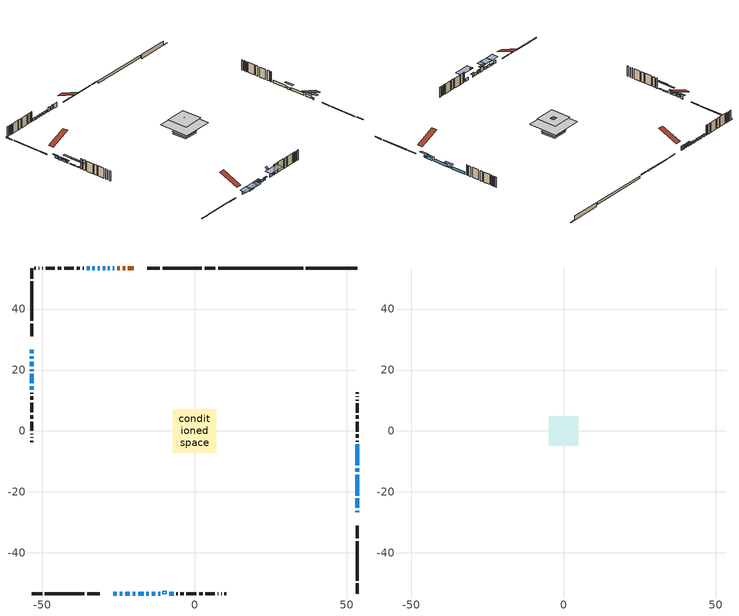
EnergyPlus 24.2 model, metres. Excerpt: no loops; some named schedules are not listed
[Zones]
conditioned space
 floor outside (Floor1 construction): -0.93,-0.93 -0.93,0.93 0.93,0.93 0.93,-0.93 z0.91
 floor adiabatic (Floor3 construction): -3.65,-3.65 -3.65,3.65 3.65,3.65 3.65,-3.65 z0.91
 floor adiabatic (AdiabaticFloorConstruction): -7.1,-7.1 -7.1,7.1 7.1,7.1 7.1,-7.1 z3.35
 floor foundation (Slab1 construction): -3.46,-3.46 -3.46,3.46 3.46,3.46 3.46,-3.46 z-1.22
 floor foundation (Slab2 construction): -3.65,-3.65 -3.65,3.65 3.65,3.65 3.65,-3.65 z-0.3
 wall outside (RimJoist1 construction): 6.82,53.48 3.35,53.48 / -53.48,-53.48 -50.01,-53.48 / -53.48,53.48 -53.48,50.01 / 53.48,-53.48 53.48,-50.01 z0.91:1.21
 wall outside (RimJoist2 construction): 2.42,53.48 -10.47,53.48 / -49.08,-53.48 -36.2,-53.48 / -53.48,49.08 -53.48,36.2 / 53.48,-49.08 53.48,-36.2 z0.91:1.21
 wall outside (RimJoist3 construction): -11.39,53.48 -15.54,53.48 / -35.27,-53.48 -31.12,-53.48 / -53.48,35.27 -53.48,31.12 / 53.48,-35.27 53.48,-31.12 z0.91:1.21
 wall outside (AdiabaticWallConstruction 1): -19.95,53.48 -21.86,53.48 / -22.79,53.48 -23.6,53.48 / -24.53,53.48 -25.34,53.48 z0.91:2.94
 wall outside (AdiabaticWallConstruction): 53.48,-26.71 53.48,-26.1 / -24.57,-53.48 -23.65,-53.48 / -53.48,24.57 -53.48,23.65 / -11.88,-53.48 -11.27,-53.48 / 53.48,-13.41 53.48,-12.19 / -53.48,22.72 -53.48,21.2 / -53.48,20.27 -53.48,19.66 z0.91:1.83; -26.27,53.48 -26.88,53.48 / -26.71,-53.48 -25.49,-53.48 / -22.72,-53.48 -21.2,-53.48 / -20.27,-53.48 -19.46,-53.48 / -53.48,26.71 -53.48,25.49 / 53.48,-25.17 53.48,-22.13 / 53.48,-21.2 53.48,-14.34 / -27.81,53.48 -28.42,53.48 / -29.35,53.48 -30.16,53.48 / -31.09,53.48 -31.77,53.48 / -15.77,-53.48 -14.96,-53.48 / -14.03,-53.48 -12.81,-53.48 / -8.36,-53.48 -6.83,-53.48 / 53.48,-11.26 53.48,-4.4 / -32.7,53.48 -33.51,53.48 / -34.44,53.48 -35.36,53.48 z0.91:2.13; -18.53,-53.48 -16.7,-53.48 z0.91:2.94; -53.48,18.73 -53.48,15.68 / -53.48,14.75 -53.48,13.53 z0.91:1.37
 wall outside (Wall1 construction): -36.29,53.48 -36.64,53.48 / -5.91,-53.48 -5.55,-53.48 / -53.48,12.6 -53.48,12.25 / 53.48,-3.47 53.48,-3.12 z0.91:5.79
 wall outside (Wall2 construction): -37.57,53.48 -38.63,53.48 / -4.62,-53.48 -3.56,-53.48 / -53.48,11.32 -53.48,10.26 / 53.48,-2.19 53.48,-1.13 z0.91:5.79
 wall outside (Wall3 construction): -39.56,53.48 -42.78,53.48 / -2.63,-53.48 0.59,-53.48 / -53.48,9.33 -53.48,6.11 / 53.48,-0.2 53.48,3.02 z0.91:5.79
 wall outside (Wall4 construction): -43.71,53.48 -44.86,53.48 / 1.52,-53.48 2.67,-53.48 / -53.48,5.18 -53.48,4.03 / 53.48,3.95 53.48,5.1 z0.91:5.79
 wall outside (Wall5 construction): -45.79,53.48 -48.82,53.48 / 3.6,-53.48 6.63,-53.48 / -53.48,3.1 -53.48,0.07 / 53.48,6.03 53.48,9.06 z0.91:5.79
 wall outside (Wall6 construction): -49.75,53.48 -50.01,53.48 / 7.56,-53.48 7.82,-53.48 / -53.48,-0.86 -53.48,-1.12 / 53.48,9.99 53.48,10.25 z0.91:5.79
 wall outside (Wall7 construction): -50.94,53.48 -51.09,53.48 / 8.75,-53.48 8.9,-53.48 / -53.48,-2.05 -53.48,-2.2 / 53.48,11.18 53.48,11.33 z0.91:5.79
 wall outside (Wall8 construction): -52.02,53.48 -52.55,53.48 / 9.83,-53.48 10.36,-53.48 / -53.48,-3.13 -53.48,-3.66 / 53.48,12.26 53.48,12.79 z0.91:5.79
 wall foundation (FoundationWall1 construction): 36.56,53.48,-1.22 36.56,53.48,0.91 50.79,53.48,0.91 50.79,53.48,-1.12 53.48,53.48,-1.12 53.48,53.48,-1.22
 wall foundation (FoundationWall2 construction): 35.64,53.48 7.75,53.48 z-0.3:0.89
 window (WindowConstruction 21): 53.48,-26.71 53.48,-26.1 z0.91:1.82
 window (WindowConstruction 3): -26.27,53.48 -26.88,53.48 z0.91:2.13
 window (WindowConstruction 4): -26.71,-53.48 -25.49,-53.48 z0.91:2.13
 window (WindowConstruction 5): -24.56,-53.48 -23.65,-53.48 z0.91:1.82
 window (WindowConstruction 6): -22.72,-53.48 -21.2,-53.48 z0.91:2.13
 window (WindowConstruction 7): -20.27,-53.48 -19.46,-53.48 z0.91:2.13
 window (WindowConstruction 8): -53.48,26.71 -53.48,25.49 z0.91:2.13
 window (WindowConstruction 9): -53.48,24.56 -53.48,23.65 z0.91:1.82
 window (WindowConstruction 10): 53.48,-25.17 53.48,-22.13 z0.91:2.13
 window (WindowConstruction 11): 53.48,-21.2 53.48,-14.34 z0.91:2.13
 window (WindowConstruction 12): -27.81,53.48 -28.42,53.48 z0.91:2.13
 window (WindowConstruction 13): -29.35,53.48 -30.16,53.48 z0.91:2.13
 window (WindowConstruction 14): -31.09,53.48 -31.77,53.48 z0.91:2.13
 window (WindowConstruction 15): -18.53,-53.48 -16.7,-53.48 z0.91:2.94
 window (WindowConstruction 16): -15.77,-53.48 -14.96,-53.48 z0.91:2.13
 window (WindowConstruction 17): -14.03,-53.48 -12.81,-53.48 z0.91:2.13
 window (WindowConstruction 18): -11.88,-53.48 -11.27,-53.48 z0.91:1.82
 window (WindowConstruction 22): 53.48,-13.41 53.48,-12.19 z0.91:1.82
 window (WindowConstruction 19): -53.48,22.72 -53.48,21.2 z0.91:1.82
 window (WindowConstruction 20): -53.48,20.27 -53.48,19.66 z0.91:1.82
 window (WindowConstruction 23): -8.36,-53.48 -6.84,-53.48 z0.91:2.13
 window (WindowConstruction 24): -53.48,18.73 -53.48,15.68 z0.91:1.37
 window (WindowConstruction 25): -53.48,14.75 -53.48,13.53 z0.91:1.37
 window (WindowConstruction): 53.48,-11.26 53.48,-4.4 z0.91:2.13
 window (WindowConstruction 1): -32.7,53.48 -33.51,53.48 z0.91:2.13
 window (WindowConstruction 2): -34.44,53.48 -35.36,53.48 z0.91:2.13
 door (Door): -19.95,53.48 -21.86,53.48 z0.91:2.94
 door (Door 1): -22.79,53.48 -23.6,53.48 z0.91:2.94
 door (Door 2): -24.53,53.48 -25.34,53.48 z0.91:2.94
 ceiling adiabatic (AdiabaticFloorConstruction): 7.1,-7.1 7.1,7.1 -7.1,7.1 -7.1,-7.1 z3.35
 roof outside (Roof2 construction): -0.97,0.97 -0.97,-0.97 0.97,-0.97 0.97,0.97 z5.79
 roof outside (AdiabaticRoofConstruction): -9.29,-53.48,5.79 -9.29,-52.5,6.19 -10.35,-52.5,6.19 -10.35,-53.48,5.79
 skylight (SkylightConstruction): -9.29,-53.48,5.79 -9.29,-52.51,6.19 -10.34,-52.51,6.19 -10.34,-53.48,5.79
attic - vented
 floor to conditioned space (Floor2 construction Reversed): -4.9,-4.9 -4.9,4.9 4.9,4.9 4.9,-4.9 z5.79
 roof outside (Roof1 construction): -19.02,53.48,5.79 -19.02,44.05,9.71 -16.47,44.05,9.71 -16.47,53.48,5.79; -27.64,-53.48,5.79 -27.64,-44.05,9.71 -30.19,-44.05,9.71 -30.19,-53.48,5.79; -53.48,27.64,5.79 -44.05,27.64,9.71 -44.05,30.19,9.71 -53.48,30.19,5.79; 53.48,-27.64,5.79 44.05,-27.64,9.71 44.05,-30.19,9.71 53.48,-30.19,5.79
shading: 53.48,-24.58 53.48,-28.23 54.39,-28.23 54.39,-24.58 z3.35; -24.27,-53.48 -27.93,-53.48 -27.93,-56.53 -24.27,-56.53 z3.35; -22.43,-53.48 -25.78,-53.48 -25.78,-56.53 -22.43,-56.53 z3.04; -19.98,-53.48 -23.94,-53.48 -23.94,-56.53 -19.98,-56.53 z3.35; -18.24,-53.48 -21.49,-53.48 -21.49,-56.53 -18.24,-56.53 z3.35; -53.48,24.88 -53.48,27.32 -54.09,27.32 -54.09,24.88 z2.74; -53.48,23.04 -53.48,25.17 -54.09,25.17 -54.09,23.04 z2.43; 53.48,-21.21 53.48,-26.09 53.78,-26.09 53.78,-21.21 z3.04; -16.09,-53.48 -19.14,-53.48 -19.14,-54.09 -16.09,-54.09 z3.55; -14.66,-53.48 -16.07,-53.48 -16.07,-53.78 -14.66,-53.78 z2.43; -10.66,-53.48 -12.49,-53.48 -12.49,-54.09 -10.66,-54.09 z2.43; 53.48,-10.67 53.48,-14.93 54.39,-14.93 54.39,-10.67 z3.35; -53.48,20.59 -53.48,23.33 -54.09,23.33 -54.09,20.59 z2.43; -53.48,19.05 -53.48,20.88 -54.09,20.88 -54.09,19.05 z2.43; -3.78,-53.48 -11.41,-53.48 -11.41,-56.53 -3.78,-56.53 z5.18; -53.48,12.63 -53.48,21.78 -54.09,21.78 -54.09,12.63 z4.42; -53.48,10.48 -53.48,17.8 -54.09,17.8 -54.09,10.48 z4.42
[Building]
Building 1: Terrain=Suburbs
[Site:Location]
Vancouver Intl AP_BC: Latitude {deg}=49.19; Longitude {deg}=-123.18; Time Zone {hr}=-8; Elevation {m}=4; Keep Site Location Information=Yes
[Site:GroundTemperature:Shallow]
8.06451, 6.96315, 6.87495, 7.3976, 9.49575, 11.5841, 13.3946, 14.5416, 14.639, 13.7062, 11.9418, 9.91751
[Site:WaterMainsTemperature]
Calculation Method=Schedule; Temperature Schedule=mains temperature schedule
[Material] Roughness=Rough; Thermal Absorptance=0.9
Name | Thickness {m} | Conductivity {W/m-K} | Density {kg/m3} | Specific Heat {J/kg-K} | Solar Absorptance | Visible Absorptance
asphalt or fiberglass shingles | 0.00635 | 0.162714 | 1121.4 | 1465.45 | 0.4 | 0.4
asphalt or fiberglass shingles 1 | 0.00635 | 0.162714 | 1121.4 | 1465.45 | 0.7 | 0.7
ceiling loosefill ins | 0.0846667 | 0.0480833 | 16.02 | 1046.75 | 0.7 | 0.7
ceiling stud and cavity | 0.1397 | 0.0991714 | 65.682 | 1177.47 | 0.7 | 0.7
concrete 4.0 in. | 0.1016 | 1.803125 | 2242.8 | 837.4 | 0.7 | 0.7
concrete 8.0 in. | 0.2032 | 1.803125 | 2242.8 | 837.4 | 0.7 | 0.7
door material | 0.04445 | 0.053851 | 512.64 | 1214.23 | 0.7 | 0.7
exterior vertical ins | 0.00139922 | 0.029427 | 32.04 | 1214.23 | 0.7 | 0.7
floor covering | 0.0127 | 0.0433444 | 54.468 | 1339.84 | 0.6 | 0.6
floor covering 1 | 0.0127 | 9.015625 | 54.468 | 1339.84 | 0.6 | 0.6
floor rigid ins; rim joist rigid ins | 0.051816 | 0.029427 | 32.04 | 1214.23 | 0.7 | 0.7
floor rigid ins 1; roof rigid ins; wall rigid ins | 0.512978 | 0.029427 | 32.04 | 1214.23 | 0.7 | 0.7
floor stud and cavity | 0.1397 | 0.358674 | 92.3553 | 1139.71 | 0.7 | 0.7
floor stud and cavity 1 | 0.0889 | 0.340671 | 50.32683 | 1063.81 | 0.7 | 0.7
floor stud and cavity 2 | 0.1397 | 1.75129 | 37.0049 | 1207.88 | 0.7 | 0.7
furniture material conditioned space 1 | 0.1524 | 0.115458 | 640.8 | 1214.23 | 0.6 | 0.6
gypsum board | 0.0127 | 0.160291 | 801 | 837.4 | 0.6 | 0.6
gypsum board 1 | 0.0127 | 0.160291 | 801 | 837.4 | 0.7 | 0.7
osb sheathing 0.5 in. | 0.0127 | 0.115458 | 512.64 | 1214.23 | 0.7 | 0.7
osb sheathing 0.75 in. | 0.01905 | 0.115458 | 512.64 | 1214.23 | 0.7 | 0.7
osb sheathing 2.0 in. | 0.0508 | 0.115458 | 512.64 | 1214.23 | 0.7 | 0.7
rim joist stud and cavity | 0.0508 | 0.275866 | 125.044 | 1163.47 | 0.6 | 0.6
rim joist stud and cavity 1 | 0.0508 | 0.0310355 | 125.044 | 1163.47 | 0.6 | 0.6
roof stud and cavity | 0.2032 | 0.130258 | 78.34581 | 1123.46 | 0.7 | 0.7
roof stud and cavity 1 | 0.18415 | 1.78686 | 37.0049 | 1207.88 | 0.6 | 0.6
wall stud and cavity | 0.1397 | 0.157107 | 139.0536 | 1170.24 | 0.7 | 0.7
wall stud and cavity 1 | 0.1397 | 0.0828166 | 139.0536 | 1170.24 | 0.7 | 0.7
wall stud and cavity 2 | 0.1397 | 0.101456 | 139.0536 | 1170.24 | 0.7 | 0.7
wall stud and cavity 3 | 0.1397 | 0.0844924 | 139.0536 | 1170.24 | 0.7 | 0.7
wall stud and cavity 4 | 0.1397 | 0.104119 | 139.0536 | 1170.24 | 0.7 | 0.7
wall stud and cavity 5 | 0.1397 | 0.117888 | 139.0536 | 1170.24 | 0.7 | 0.7
wall stud and cavity 6 | 0.1397 | 0.124943 | 139.0536 | 1170.24 | 0.7 | 0.7
wall stud and cavity 7 | 0.1397 | 0.12064 | 139.0536 | 1170.24 | 0.7 | 0.7
wall stud and cavity 8 | 0.0889 | 0.380278 | 52.3479 | 1209.89 | 0.7 | 0.7
wall stud and cavity 9 | 0.0889 | 0.391764 | 83.0341 | 1211.67 | 0.7 | 0.7
wood siding | 0.0254 | 0.102417 | 544.68 | 1172.36 | 0.4 | 0.4
wood siding 1; wood siding 2; wood siding 3 | 0.0254 | 0.102417 | 544.68 | 1172.36 | 0.7 | 0.7
[WindowMaterial:SimpleGlazingSystem]
Name | U-Factor {W/m2-K} | Solar Heat Gain Coefficient
SkylightMaterial | 3.29503 | 0.6777
WindowMaterial | 2.79471 | 0.64
WindowMaterial 1 | 2.74872 | 0.57
WindowMaterial 10 | 2.78222 | 0.56
WindowMaterial 11 | 5.01254 | 0.59
WindowMaterial 12 | 4.20853 | 0.66
WindowMaterial 13 | 5.10225 | 0.62
WindowMaterial 14 | 5.25442 | 0.61
WindowMaterial 2 | 2.779381 | 0.54
WindowMaterial 3 | 2.76916 | 0.49
WindowMaterial 4 | 2.78449 | 0.56
WindowMaterial 5 | 2.77484 | 0.5
WindowMaterial 6 | 2.787898 | 0.59
WindowMaterial 7 | 2.78903 | 0.69
WindowMaterial 8 | 2.82821 | 0.59
WindowMaterial 9 | 2.76291 | 0.46
[Construction]
AdiabaticFloorConstruction: floor stud and cavity 2, floor rigid ins 1, osb sheathing 0.75 in., floor covering
AdiabaticRoofConstruction: asphalt or fiberglass shingles 1, roof rigid ins, osb sheathing 0.75 in., roof stud and cavity 1
AdiabaticWallConstruction: wood siding 2, wall rigid ins, wall stud and cavity 8, gypsum board
AdiabaticWallConstruction 1: wood siding 3, wall rigid ins, wall stud and cavity 8, gypsum board
Door; Door 1; Door 2: door material
Floor1 construction: floor stud and cavity, floor rigid ins, osb sheathing 0.75 in., floor covering
Floor2 construction Reversed: gypsum board, ceiling stud and cavity, ceiling loosefill ins
Floor3 construction: floor stud and cavity 1, floor covering 1
FoundationWall1 construction: concrete 8.0 in.
FoundationWall2 construction: concrete 8.0 in., gypsum board 1
furniture construction conditioned space 1: furniture material conditioned space 1
PartitionWallConstruction: gypsum board, wall stud and cavity 9, gypsum board
RimJoist1 construction: wood siding 1, rim joist rigid ins, osb sheathing 2.0 in., rim joist stud and cavity
RimJoist2 construction; RimJoist3 construction: wood siding 1, osb sheathing 2.0 in., rim joist stud and cavity 1
Roof1 construction: asphalt or fiberglass shingles
Roof2 construction: asphalt or fiberglass shingles, osb sheathing 0.75 in., roof stud and cavity, gypsum board
SkylightConstruction: SkylightMaterial
Slab1 construction; Slab2 construction: concrete 4.0 in.
Wall1 construction: wood siding, osb sheathing 0.5 in., wall stud and cavity, gypsum board
Wall2 construction: wood siding, osb sheathing 0.5 in., wall stud and cavity 1, gypsum board
Wall3 construction: wood siding, osb sheathing 0.5 in., wall stud and cavity 2, gypsum board
Wall4 construction: wood siding, osb sheathing 0.5 in., wall stud and cavity 3, gypsum board
Wall5 construction: wood siding, osb sheathing 0.5 in., wall stud and cavity 4, gypsum board
Wall6 construction: wood siding, osb sheathing 0.5 in., wall stud and cavity 5, gypsum board
Wall7 construction: wood siding, osb sheathing 0.5 in., wall stud and cavity 6, gypsum board
Wall8 construction: wood siding, osb sheathing 0.5 in., wall stud and cavity 7, gypsum board
WindowConstruction; WindowConstruction 11: WindowMaterial
WindowConstruction 1; WindowConstruction 13; WindowConstruction 16; WindowConstruction 7: WindowMaterial 1
WindowConstruction 10: WindowMaterial 7
WindowConstruction 12; WindowConstruction 3: WindowMaterial 3
WindowConstruction 14; WindowConstruction 5; WindowConstruction 9: WindowMaterial 5
WindowConstruction 15: WindowMaterial 8
WindowConstruction 17; WindowConstruction 4; WindowConstruction 8: WindowMaterial 4
WindowConstruction 18; WindowConstruction 20: WindowMaterial 9
WindowConstruction 19: WindowMaterial 10
WindowConstruction 2: WindowMaterial 2
WindowConstruction 21: WindowMaterial 11
WindowConstruction 22: WindowMaterial 12
WindowConstruction 23; WindowConstruction 6: WindowMaterial 6
WindowConstruction 24: WindowMaterial 13
WindowConstruction 25: WindowMaterial 14
[Zone] Multiplier=1; Part of Total Floor Area=Yes
Name | Volume {m3}
attic - vented | 61.4956
conditioned space | 636.4
[Space]
Name | Zone | Volume {m3}
attic - vented 1 | attic - vented | 61.4956
conditioned space 1 | conditioned space | 636.4
[ZoneInfiltration:EffectiveLeakageArea]
infil attic - vented 1: Zone or Space=attic - vented 1; Schedule=Always On Discrete; Effective Air Leakage Area {cm2}=3978.83; Stack Coefficient=0.000273093; Wind Coefficient=1.11654e-05
[ZoneMixing]
whole house fan mix: Zone or Space=attic - vented; Schedule=Always On Continuous; Design Flow Rate Calculation Method=Flow/Zone; Design Flow Rate {m3/s}=0; Source Zone or Space=conditioned space
[SurfaceProperty:ExposedFoundationPerimeter] Exposed Perimeter Calculation Method=TotalExposedPerimeter
Name | Total Exposed Perimeter {m}
Slab1 | 16.916
Slab2 | 27.889
[InternalMass] Zone or ZoneList=conditioned space; Space or SpaceList=conditioned space 1
Name | Construction | Surface Area {m2}
furniture mass conditioned space 1 | furniture construction conditioned space 1 | 143.816
partition wall mass | PartitionWallConstruction | 306.31
[Lights]
interior lighting: Zone or ZoneList or Space or SpaceList=conditioned space 1; Schedule=interior lighting schedule; Design Level Calculation Method=LightingLevel; Lighting Level {W}=343.2; Return Air Fraction=0; Fraction Radiant=0.6; Fraction Visible=0.2; Fraction Replaceable=1
[People]
occupants: Zone or ZoneList or Space or SpaceList=conditioned space 1; Number of People Schedule=occupants schedule; Number of People Calculation Method=People; Number of People=3; Fraction Radiant=0.314171; Sensible Heat Fraction=0.56303; Activity Level Schedule=occupants activity schedule; Carbon Dioxide Generation Rate {m3/s-W}=0; Enable ASHRAE 55 Comfort Warnings=No; Mean Radiant Temperature Calculation Type=EnclosureAveraged
[ElectricEquipment] Zone or ZoneList or Space or SpaceList=conditioned space 1; Design Level Calculation Method=EquipmentLevel
Name | Schedule | Design Level {W} | Fraction Latent | Fraction Radiant | Fraction Lost
clothes dryer | clothes dryer schedule | 140.772 | 0.015 | 0.081 | 0.85
clothes washer | clothes washer schedule | 32.1985 | 0.03 | 0.162 | 0.7
cooking range | cooking range schedule | 215.147 | 0.08 | 0.432 | 0.2
dishwasher | dishwasher schedule | 66.8632 | 0.3 | 0.18 | 0.4
fridge | fridge schedule | 72.9452 | 0 | 0.6 | 0
mech vent bath fan 0 | mech vent bath fan 0 schedule | 50.2 | 0 | 0 | 1
mech vent bath fan 1 | mech vent bath fan 1 schedule | 50.2 | 0 | 0 | 1
mech vent house fan | mech vent house fan schedule | 0 | 0 | 0 | 1
mech vent house fan cfis | mech vent house fan cfis schedule | 0 | 0 | 0 | 0
mech vent range fan 0 | mech vent range fan 0 schedule | 57 | 0 | 0 | 1
misc plug loads | misc plug loads schedule | 494.7 | 0.045 | 0.513 | 0.1
whole house fan | Always On Discrete | 0 | 0 | 0 | 1
[OtherEquipment] Zone or ZoneList or Space or SpaceList=conditioned space 1; Design Level Calculation Method=EquipmentLevel
Name | Fuel Type | Schedule | Design Level {W} | Fraction Latent | Fraction Radiant | Fraction Lost
clothes dryer 1 | Electricity | clothes dryer schedule | 0 | 0.015 | 0.081 | 0.85
cooking range 1 | Electricity | cooking range schedule | 0 | 0.08 | 0.432 | 0.2
general water use latent | None | general water use schedule | 62.594 | 1 | 0 | 0
general water use sensible | None | general water use schedule | -61.6891 | 0 | 0.6 | 0
mech vent house fan latent load | None | Always On Discrete | 0 | 1 | 0 | 0
mech vent house fan sensible load | None | Always On Discrete | 0 | 0 | 0 | 0
water heater energy adjustment1 | NaturalGas | Always On Discrete | 0.01 | 0 | 0 | 1
[ZoneInfiltration:DesignFlowRate] Zone or ZoneList or Space or SpaceList=conditioned space 1; Schedule=Always On Discrete; Design Flow Rate Calculation Method=Flow/Zone; Design Flow Rate {m3/s}=0
infil flow; natural vent flow; whole house fan flow
[Foundation:Kiva] Initial Indoor Air Temperature {C}=18; Wall Depth Below Slab {m}=0.2032
Name | Wall Height Above Grade {m} | Custom Block Material Name 1 | Custom Block Depth 1 {m} | Custom Block X Position 1 {m} | Custom Block Z Position 1 {m}
Foundation Kiva 1 | 0.910011
Foundation Kiva 2 | 0.889986 | exterior vertical ins | 1.19 | 0.2159 | 0
[Foundation:Kiva:Settings]
Soil Conductivity {W/m-K}=0.849921; Soil Density {kg/m3}=1842.3; Soil Specific Heat {J/kg-K}=418.7; Ground Solar Absorptivity=0.9; Ground Thermal Absorptivity=0.9; Ground Surface Roughness {m}=0.03; Far-Field Width {m}=40; Deep-Ground Boundary Condition=ZeroFlux; Deep-Ground Depth {m}=40; Minimum Cell Dimension {m}=0.2; Maximum Cell Growth Coefficient=3; Simulation Timestep=Timestep
[Exterior:Lights]
exterior lighting: Schedule=exterior lighting schedule; Design Level {W}=75.6
[Schedule:Constant]
Name | Hourly Value
Always On Continuous; mech vent house fan schedule; mech vent house fan cfis schedule; Always On Discrete | 1
occupants activity schedule | 117.228
fridge schedule | 0
[Schedule:Week:Daily]
interior lighting schedule Week Rule - Jan1-Jan27: interior lighting schedule day, interior lighting schedule day, interior lighting schedule day, interior lighting schedule day, interior lighting schedule day, interior lighting schedule day, interior lighting schedule day, interior lighting schedule default day, interior lighting schedule default day, interior lighting schedule default day, interior lighting schedule default day, interior lighting schedule default day
interior lighting schedule Week Rule - Jan28-Feb3: interior lighting schedule day, interior lighting schedule day, interior lighting schedule day, interior lighting schedule day, interior lighting schedule day 1, interior lighting schedule day 1, interior lighting schedule day 1, interior lighting schedule default day, interior lighting schedule default day, interior lighting schedule default day, interior lighting schedule default day, interior lighting schedule default day
interior lighting schedule Week Rule - Feb4-Feb24: interior lighting schedule day 1, interior lighting schedule day 1, interior lighting schedule day 1, interior lighting schedule day 1, interior lighting schedule day 1, interior lighting schedule day 1, interior lighting schedule day 1, interior lighting schedule default day, interior lighting schedule default day, interior lighting schedule default day, interior lighting schedule default day, interior lighting schedule default day
interior lighting schedule Week Rule - Feb25-Mar3: interior lighting schedule day 1, interior lighting schedule day 1, interior lighting schedule day 1, interior lighting schedule day 1, interior lighting schedule day 2, interior lighting schedule day 2, interior lighting schedule day 2, interior lighting schedule default day, interior lighting schedule default day, interior lighting schedule default day, interior lighting schedule default day, interior lighting schedule default day
interior lighting schedule Week Rule - Mar4-Mar31: interior lighting schedule day 2, interior lighting schedule day 2, interior lighting schedule day 2, interior lighting schedule day 2, interior lighting schedule day 2, interior lighting schedule day 2, interior lighting schedule day 2, interior lighting schedule default day, interior lighting schedule default day, interior lighting schedule default day, interior lighting schedule default day, interior lighting schedule default day
interior lighting schedule Week Rule - Apr1-Apr28: interior lighting schedule day 3, interior lighting schedule day 3, interior lighting schedule day 3, interior lighting schedule day 3, interior lighting schedule day 3, interior lighting schedule day 3, interior lighting schedule day 3, interior lighting schedule default day, interior lighting schedule default day, interior lighting schedule default day, interior lighting schedule default day, interior lighting schedule default day
interior lighting schedule Week Rule - Apr29-May5: interior lighting schedule day 3, interior lighting schedule day 3, interior lighting schedule day 4, interior lighting schedule day 4, interior lighting schedule day 4, interior lighting schedule day 4, interior lighting schedule day 4, interior lighting schedule default day, interior lighting schedule default day, interior lighting schedule default day, interior lighting schedule default day, interior lighting schedule default day
interior lighting schedule Week Rule - May6-May26: interior lighting schedule day 4, interior lighting schedule day 4, interior lighting schedule day 4, interior lighting schedule day 4, interior lighting schedule day 4, interior lighting schedule day 4, interior lighting schedule day 4, interior lighting schedule default day, interior lighting schedule default day, interior lighting schedule default day, interior lighting schedule default day, interior lighting schedule default day
interior lighting schedule Week Rule - May27-Jun2: interior lighting schedule day 4, interior lighting schedule day 4, interior lighting schedule day 4, interior lighting schedule day 4, interior lighting schedule day 4, interior lighting schedule day 5, interior lighting schedule day 5, interior lighting schedule default day, interior lighting schedule default day, interior lighting schedule default day, interior lighting schedule default day, interior lighting schedule default day
interior lighting schedule Week Rule - Jun3-Jun30: interior lighting schedule day 5, interior lighting schedule day 5, interior lighting schedule day 5, interior lighting schedule day 5, interior lighting schedule day 5, interior lighting schedule day 5, interior lighting schedule day 5, interior lighting schedule default day, interior lighting schedule default day, interior lighting schedule default day, interior lighting schedule default day, interior lighting schedule default day
interior lighting schedule Week Rule - Jul1-Jul28: interior lighting schedule day 6, interior lighting schedule day 6, interior lighting schedule day 6, interior lighting schedule day 6, interior lighting schedule day 6, interior lighting schedule day 6, interior lighting schedule day 6, interior lighting schedule default day, interior lighting schedule default day, interior lighting schedule default day, interior lighting schedule default day, interior lighting schedule default day
interior lighting schedule Week Rule - Jul29-Aug4: interior lighting schedule day 6, interior lighting schedule day 6, interior lighting schedule day 6, interior lighting schedule day 7, interior lighting schedule day 7, interior lighting schedule day 7, interior lighting schedule day 7, interior lighting schedule default day, interior lighting schedule default day, interior lighting schedule default day, interior lighting schedule default day, interior lighting schedule default day
interior lighting schedule Week Rule - Aug5-Aug25: interior lighting schedule day 7, interior lighting schedule day 7, interior lighting schedule day 7, interior lighting schedule day 7, interior lighting schedule day 7, interior lighting schedule day 7, interior lighting schedule day 7, interior lighting schedule default day, interior lighting schedule default day, interior lighting schedule default day, interior lighting schedule default day, interior lighting schedule default day
interior lighting schedule Week Rule - Aug26-Sep1: interior lighting schedule day 7, interior lighting schedule day 7, interior lighting schedule day 7, interior lighting schedule day 7, interior lighting schedule day 7, interior lighting schedule day 7, interior lighting schedule day 8, interior lighting schedule default day, interior lighting schedule default day, interior lighting schedule default day, interior lighting schedule default day, interior lighting schedule default day
interior lighting schedule Week Rule - Sep2-Sep29: interior lighting schedule day 8, interior lighting schedule day 8, interior lighting schedule day 8, interior lighting schedule day 8, interior lighting schedule day 8, interior lighting schedule day 8, interior lighting schedule day 8, interior lighting schedule default day, interior lighting schedule default day, interior lighting schedule default day, interior lighting schedule default day, interior lighting schedule default day
interior lighting schedule Week Rule - Sep30-Oct6: interior lighting schedule day 8, interior lighting schedule day 9, interior lighting schedule day 9, interior lighting schedule day 9, interior lighting schedule day 9, interior lighting schedule day 9, interior lighting schedule day 9, interior lighting schedule default day, interior lighting schedule default day, interior lighting schedule default day, interior lighting schedule default day, interior lighting schedule default day
interior lighting schedule Week Rule - Oct7-Oct27: interior lighting schedule day 9, interior lighting schedule day 9, interior lighting schedule day 9, interior lighting schedule day 9, interior lighting schedule day 9, interior lighting schedule day 9, interior lighting schedule day 9, interior lighting schedule default day, interior lighting schedule default day, interior lighting schedule default day, interior lighting schedule default day, interior lighting schedule default day
interior lighting schedule Week Rule - Oct28-Nov3: interior lighting schedule day 9, interior lighting schedule day 9, interior lighting schedule day 9, interior lighting schedule day 9, interior lighting schedule day 10, interior lighting schedule day 10, interior lighting schedule day 10, interior lighting schedule default day, interior lighting schedule default day, interior lighting schedule default day, interior lighting schedule default day, interior lighting schedule default day
interior lighting schedule Week Rule - Nov4-Nov24: interior lighting schedule day 10, interior lighting schedule day 10, interior lighting schedule day 10, interior lighting schedule day 10, interior lighting schedule day 10, interior lighting schedule day 10, interior lighting schedule day 10, interior lighting schedule default day, interior lighting schedule default day, interior lighting schedule default day, interior lighting schedule default day, interior lighting schedule default day
interior lighting schedule Week Rule - Nov25-Dec1: interior lighting schedule day 10, interior lighting schedule day 10, interior lighting schedule day 10, interior lighting schedule day 10, interior lighting schedule day 10, interior lighting schedule day 10, interior lighting schedule day 11, interior lighting schedule default day, interior lighting schedule default day, interior lighting schedule default day, interior lighting schedule default day, interior lighting schedule default day
interior lighting schedule Week Rule - Dec2-Dec31: interior lighting schedule day 11, interior lighting schedule day 11, interior lighting schedule day 11, interior lighting schedule day 11, interior lighting schedule day 11, interior lighting schedule day 11, interior lighting schedule day 11, interior lighting schedule default day, interior lighting schedule default day, interior lighting schedule default day, interior lighting schedule default day, interior lighting schedule default day
occupants schedule Week Rule - Jan1-Dec31: occupants schedule day, occupants schedule day, occupants schedule day, occupants schedule day, occupants schedule day, occupants schedule day, occupants schedule day, occupants schedule default day, occupants schedule default day, occupants schedule default day, occupants schedule default day, occupants schedule default day
clothes dryer schedule Week Rule - Jan1-Dec31: clothes dryer schedule day, clothes dryer schedule day, clothes dryer schedule day, clothes dryer schedule day, clothes dryer schedule day, clothes dryer schedule day, clothes dryer schedule day, clothes dryer schedule default day, clothes dryer schedule default day, clothes dryer schedule default day, clothes dryer schedule default day, clothes dryer schedule default day
clothes washer schedule Week Rule - Jan1-Dec31: clothes washer schedule day, clothes washer schedule day, clothes washer schedule day, clothes washer schedule day, clothes washer schedule day, clothes washer schedule day, clothes washer schedule day, clothes washer schedule default day, clothes washer schedule default day, clothes washer schedule default day, clothes washer schedule default day, clothes washer schedule default day
cooking range schedule Week Rule - Jan1-Dec31: cooking range schedule day, cooking range schedule day, cooking range schedule day, cooking range schedule day, cooking range schedule day, cooking range schedule day, cooking range schedule day, cooking range schedule default day, cooking range schedule default day, cooking range schedule default day, cooking range schedule default day, cooking range schedule default day
dishwasher schedule Week Rule - Jan1-Dec31: dishwasher schedule day, dishwasher schedule day, dishwasher schedule day, dishwasher schedule day, dishwasher schedule day, dishwasher schedule day, dishwasher schedule day, dishwasher schedule default day, dishwasher schedule default day, dishwasher schedule default day, dishwasher schedule default day, dishwasher schedule default day
mech vent bath fan 0 schedule Week Rule - Jan1-Dec31: mech vent bath fan 0 schedule day, mech vent bath fan 0 schedule day, mech vent bath fan 0 schedule day, mech vent bath fan 0 schedule day, mech vent bath fan 0 schedule day, mech vent bath fan 0 schedule day, mech vent bath fan 0 schedule day, mech vent bath fan 0 schedule default day, mech vent bath fan 0 schedule default day, mech vent bath fan 0 schedule default day, mech vent bath fan 0 schedule default day, mech vent bath fan 0 schedule default day
[Schedule:Year]
interior lighting schedule: interior lighting schedule Week Rule - Jan1-Jan27, 1, 1, 1, 27, interior lighting schedule Week Rule - Jan28-Feb3, 1, 28, 2, 3, interior lighting schedule Week Rule - Feb4-Feb24, 2, 4, 2, 24, interior lighting schedule Week Rule - Feb25-Mar3, 2, 25, 3, 3, interior lighting schedule Week Rule - Mar4-Mar31, 3, 4, 3, 31, interior lighting schedule Week Rule - Apr1-Apr28, 4, 1, 4, 28, interior lighting schedule Week Rule - Apr29-May5, 4, 29, 5, 5, interior lighting schedule Week Rule - May6-May26, 5, 6, 5, 26, interior lighting schedule Week Rule - May27-Jun2, 5, 27, 6, 2, interior lighting schedule Week Rule - Jun3-Jun30, 6, 3, 6, 30, interior lighting schedule Week Rule - Jul1-Jul28, 7, 1, 7, 28, interior lighting schedule Week Rule - Jul29-Aug4, 7, 29, 8, 4, interior lighting schedule Week Rule - Aug5-Aug25, 8, 5, 8, 25, interior lighting schedule Week Rule - Aug26-Sep1, 8, 26, 9, 1, interior lighting schedule Week Rule - Sep2-Sep29, 9, 2, 9, 29, interior lighting schedule Week Rule - Sep30-Oct6, 9, 30, 10, 6, interior lighting schedule Week Rule - Oct7-Oct27, 10, 7, 10, 27, interior lighting schedule Week Rule - Oct28-Nov3, 10, 28, 11, 3, interior lighting schedule Week Rule - Nov4-Nov24, 11, 4, 11, 24, interior lighting schedule Week Rule - Nov25-Dec1, 11, 25, 12, 1, interior lighting schedule Week Rule - Dec2-Dec31, 12, 2, 12, 31
occupants schedule: occupants schedule Week Rule - Jan1-Dec31, 1, 1, 12, 31
clothes dryer schedule: clothes dryer schedule Week Rule - Jan1-Dec31, 1, 1, 12, 31
clothes washer schedule: clothes washer schedule Week Rule - Jan1-Dec31, 1, 1, 12, 31
cooking range schedule: cooking range schedule Week Rule - Jan1-Dec31, 1, 1, 12, 31
dishwasher schedule: dishwasher schedule Week Rule - Jan1-Dec31, 1, 1, 12, 31
mech vent bath fan 0 schedule: mech vent bath fan 0 schedule Week Rule - Jan1-Dec31, 1, 1, 12, 31
mech vent bath fan 1 schedule: mech vent bath fan 1 schedule Week Rule - Jan1-Dec31, 1, 1, 12, 31
mech vent range fan 0 schedule: mech vent range fan 0 schedule Week Rule - Jan1-Dec31, 1, 1, 12, 31
misc plug loads schedule: misc plug loads schedule Week Rule - Jan1-Dec31, 1, 1, 12, 31
general water use schedule: general water use schedule Week Rule - Jan1-Dec31, 1, 1, 12, 31
exterior lighting schedule: exterior lighting schedule Week Rule - Jan1-Jan27, 1, 1, 1, 27, exterior lighting schedule Week Rule - Jan28-Feb3, 1, 28, 2, 3, exterior lighting schedule Week Rule - Feb4-Feb24, 2, 4, 2, 24, exterior lighting schedule Week Rule - Feb25-Mar3, 2, 25, 3, 3, exterior lighting schedule Week Rule - Mar4-Mar31, 3, 4, 3, 31, exterior lighting schedule Week Rule - Apr1-Apr28, 4, 1, 4, 28, exterior lighting schedule Week Rule - Apr29-May5, 4, 29, 5, 5, exterior lighting schedule Week Rule - May6-May26, 5, 6, 5, 26, exterior lighting schedule Week Rule - May27-Jun2, 5, 27, 6, 2, exterior lighting schedule Week Rule - Jun3-Jun30, 6, 3, 6, 30, exterior lighting schedule Week Rule - Jul1-Jul28, 7, 1, 7, 28, exterior lighting schedule Week Rule - Jul29-Aug4, 7, 29, 8, 4, exterior lighting schedule Week Rule - Aug5-Aug25, 8, 5, 8, 25, exterior lighting schedule Week Rule - Aug26-Sep1, 8, 26, 9, 1, exterior lighting schedule Week Rule - Sep2-Sep29, 9, 2, 9, 29, exterior lighting schedule Week Rule - Sep30-Oct6, 9, 30, 10, 6, exterior lighting schedule Week Rule - Oct7-Oct27, 10, 7, 10, 27, exterior lighting schedule Week Rule - Oct28-Nov3, 10, 28, 11, 3, exterior lighting schedule Week Rule - Nov4-Nov24, 11, 4, 11, 24, exterior lighting schedule Week Rule - Nov25-Dec1, 11, 25, 12, 1, exterior lighting schedule Week Rule - Dec2-Dec31, 12, 2, 12, 31
[Schedule:Compact]
mains temperature schedule: Through: 01/01, For: AllDays, Until: 24:00, 11.375, Through: 01/02, For: AllDays, Until: 24:00, 11.3367, Through: 01/03, For: AllDays, Until: 24:00, 11.2994, Through: 01/04, For: AllDays, Until: 24:00, 11.2628, Through: 01/05, For: AllDays, Until: 24:00, 11.2267, Through: 01/06, For: AllDays, Until: 24:00, 11.1917, Through: 01/07, For: AllDays, Until: 24:00, 11.1578, Through: 01/08, For: AllDays, Until: 24:00, 11.1244, Through: 01/09, For: AllDays, Until: 24:00, 11.0917, Through: 01/10, For: AllDays, Until: 24:00, 11.06, Through: 01/11, For: AllDays, Until: 24:00, 11.0289, Through: 01/12, For: AllDays, Until: 24:00, 10.9989, Through: 01/13, For: AllDays, Until: 24:00, 10.97, Through: 01/14, For: AllDays, Until: 24:00, 10.9417, Through: 01/15, For: AllDays, Until: 24:00, 10.9139, Through: 01/16, For: AllDays, Until: 24:00, 10.8878, Through: 01/17, For: AllDays, Until: 24:00, 10.8622, Through: 01/18, For: AllDays, Until: 24:00, 10.8372, Through: 01/19, For: AllDays, Until: 24:00, 10.8133, Through: 01/20, For: AllDays, Until: 24:00, 10.7906, Through: 01/21, For: AllDays, Until: 24:00, 10.7683, Through: 01/22, For: AllDays, Until: 24:00, 10.7478, Through: 01/23, For: AllDays, Until: 24:00, 10.7272, Through: 01/24, For: AllDays, Until: 24:00, 10.7083, Through: 01/25, For: AllDays, Until: 24:00, 10.69, Through: 01/26, For: AllDays, Until: 24:00, 10.6728, Through: 01/27, For: AllDays, Until: 24:00, 10.6567, Through: 01/28, For: AllDays, Until: 24:00, 10.6411, Through: 01/29, For: AllDays, Until: 24:00, 10.6267, Through: 01/30, For: AllDays, Until: 24:00, 10.6133, Through: 01/31, For: AllDays, Until: 24:00, 10.6011, Through: 02/01, For: AllDays, Until: 24:00, 10.59, Through: 02/02, For: AllDays, Until: 24:00, 10.5794, Through: 02/03, For: AllDays, Until: 24:00, 10.57, Through: 02/04, For: AllDays, Until: 24:00, 10.5617, Through: 02/05, For: AllDays, Until: 24:00, 10.5539, Through: 02/06, For: AllDays, Until: 24:00, 10.5478, Through: 02/07, For: AllDays, Until: 24:00, 10.5422, Through: 02/08, For: AllDays, Until: 24:00, 10.5378, Through: 02/09, For: AllDays, Until: 24:00, 10.5339, Through: 02/10, For: AllDays, Until: 24:00, 10.5317, Through: 02/11, For: AllDays, Until: 24:00, 10.53, Through: 02/12, For: AllDays, Until: 24:00, 10.53, Through: 02/13, For: AllDays, Until: 24:00, 10.5306, Through: 02/14, For: AllDays, Until: 24:00, 10.5317, Through: 02/15, For: AllDays, Until: 24:00, 10.5344, Through: 02/16, For: AllDays, Until: 24:00, 10.5378, Through: 02/17, For: AllDays, Until: 24:00, 10.5428, Through: 02/18, For: AllDays, Until: 24:00, 10.5483, Through: 02/19, For: AllDays, Until: 24:00, 10.5544, Through: 02/20, For: AllDays, Until: 24:00, 10.5622, Through: 02/21, For: AllDays, Until: 24:00, 10.5706, Through: 02/22, For: AllDays, Until: 24:00, 10.5806, Through: 02/23, For: AllDays, Until: 24:00, 10.5911, Through: 02/24, For: AllDays, Until: 24:00, 10.6022, Through: 02/25, For: AllDays, Until: 24:00, 10.615, Through: 02/26, For: AllDays, Until: 24:00, 10.6283, Through: 02/27, For: AllDays, Until: 24:00, 10.6428, Through: 02/28, For: AllDays, Until: 24:00, 10.6583, Through: 03/01, For: AllDays, Until: 24:00, 10.6744, Through: 03/02, For: AllDays, Until: 24:00, 10.6917, Through: 03/03, For: AllDays, Until: 24:00, 10.71, Through: 03/04, For: AllDays, Until: 24:00, 10.7294, Through: 03/05, For: AllDays, Until: 24:00, 10.7494, Through: 03/06, For: AllDays, Until: 24:00, 10.7706, Through: 03/07, For: AllDays, Until: 24:00, 10.7928, Through: 03/08, For: AllDays, Until: 24:00, 10.8161, Through: 03/09, For: AllDays, Until: 24:00, 10.84, Through: 03/10, For: AllDays, Until: 24:00, 10.8644, Through: 03/11, For: AllDays, Until: 24:00, 10.8906, Through: 03/12, For: AllDays, Until: 24:00, 10.9167, Through: 03/13, For: AllDays, Until: 24:00, 10.9444, Through: 03/14, For: AllDays, Until: 24:00, 10.9728, Through: 03/15, For: AllDays, Until: 24:00, 11.0022, Through: 03/16, For: AllDays, Until: 24:00, 11.0322, Through: 03/17, For: AllDays, Until: 24:00, 11.0633, Through: 03/18, For: AllDays, Until: 24:00, 11.095, Through: 03/19, For: AllDays, Until: 24:00, 11.1278, Through: 03/20, For: AllDays, Until: 24:00, 11.1611, Through: 03/21, For: AllDays, Until: 24:00, 11.1956, Through: 03/22, For: AllDays, Until: 24:00, 11.2306, Through: 03/23, For: AllDays, Until: 24:00, 11.2667, Through: 03/24, For: AllDays, Until: 24:00, 11.3033, Through: 03/25, For: AllDays, Until: 24:00, 11.3406, Through: 03/26, For: AllDays, Until: 24:00, 11.3789, Through: 03/27, For: AllDays, Until: 24:00, 11.4178, Through: 03/28, For: AllDays, Until: 24:00, 11.4572, Through: 03/29, For: AllDays, Until: 24:00, 11.4978, Through: 03/30, For: AllDays, Until: 24:00, 11.5389, Through: 03/31, For: AllDays, Until: 24:00, 11.5811, Through: 04/01, For: AllDays, Until: 24:00, 11.6233, Through: 04/02, For: AllDays, Until: 24:00, 11.6667, Through: 04/03, For: AllDays, Until: 24:00, 11.7106, Through: 04/04, For: AllDays, Until: 24:00, 11.755, Through: 04/05, For: AllDays, Until: 24:00, 11.8006, Through: 04/06, For: AllDays, Until: 24:00, 11.8461, Through: 04/07, For: AllDays, Until: 24:00, 11.8928, Through: 04/08, For: AllDays, Until: 24:00, 11.9394, Through: 04/09, For: AllDays, Until: 24:00, 11.9872, Through: 04/10, For: AllDays, Until: 24:00, 12.0356, Through: 04/11, For: AllDays, Until: 24:00, 12.0844, Through: 04/12, For: AllDays, Until: 24:00, 12.1333, Through: 04/13, For: AllDays, Until: 24:00, 12.1833, Through: 04/14, For: AllDays, Until: 24:00, 12.2339, Through: 04/15, For: AllDays, Until: 24:00, 12.2844, Through: 04/16, For: AllDays, Until: 24:00, 12.3361, Through: 04/17, For: AllDays, Until: 24:00, 12.3878, Through: 04/18, For: AllDays, Until: 24:00, 12.44, Through: 04/19, For: AllDays, Until: 24:00, 12.4928, Through: 04/20, For: AllDays, Until: 24:00, 12.5456, Through: 04/21, For: AllDays, Until: 24:00, 12.5994, Through: 04/22, For: AllDays, Until: 24:00, 12.6533, Through: 04/23, For: AllDays, Until: 24:00, 12.7072, Through: 04/24, For: AllDays, Until: 24:00, 12.7622, Through: 04/25, For: AllDays, Until: 24:00, 12.8172, Through: 04/26, For: AllDays, Until: 24:00, 12.8722, Through: 04/27, For: AllDays, Until: 24:00, 12.9278, Through: 04/28, For: AllDays, Until: 24:00, 12.9839, Through: 04/29, For: AllDays, Until: 24:00, 13.04, Through: 04/30, For: AllDays, Until: 24:00, 13.0961, Through: 05/01, For: AllDays, Until: 24:00, 13.1533, Through: 05/02, For: AllDays, Until: 24:00, 13.21, Through: 05/03, For: AllDays, Until: 24:00, 13.2672, Through: 05/04, For: AllDays, Until: 24:00, 13.3244, Through: 05/05, For: AllDays, Until: 24:00, 13.3817, Through: 05/06, For: AllDays, Until: 24:00, 13.4394, Through: 05/07, For: AllDays, Until: 24:00, 13.4972, Through: 05/08, For: AllDays, Until: 24:00, 13.555, Through: 05/09, For: AllDays, Until: 24:00, 13.6133, Through: 05/10, For: AllDays, Until: 24:00, 13.6711, Through: 05/11, For: AllDays, Until: 24:00, 13.7294, Through: 05/12, For: AllDays, Until: 24:00, 13.7878, Through: 05/13, For: AllDays, Until: 24:00, 13.8461, Through: 05/14, For: AllDays, Until: 24:00, 13.9044, Through: 05/15, For: AllDays, Until: 24:00, 13.9628, Through: 05/16, For: AllDays, Until: 24:00, 14.0211, Through: 05/17, For: AllDays, Until: 24:00, 14.0789, Through: 05/18, For: AllDays, Until: 24:00, 14.1372, Through: 05/19, For: AllDays, Until: 24:00, 14.1956, Through: 05/20, For: AllDays, Until: 24:00, 14.2533, Through: 05/21, For: AllDays, Until: 24:00, 14.3117, Through: 05/22, For: AllDays, Until: 24:00, 14.3694, Through: 05/23, For: AllDays, Until: 24:00, 14.4272, Through: 05/24, For: AllDays, Until: 24:00, 14.4844, Through: 05/25, For: AllDays, Until: 24:00, 14.5422, Through: 05/26, For: AllDays, Until: 24:00, 14.5994, Through: 05/27, For: AllDays, Until: 24:00, 14.6561, Through: 05/28, For: AllDays, Until: 24:00, 14.7128, Through: 05/29, For: AllDays, Until: 24:00, 14.7694, Through: 05/30, For: AllDays, Until: 24:00, 14.8261, Through: 05/31, For: AllDays, Until: 24:00, 14.8817, Through: 06/01, For: AllDays, Until: 24:00, 14.9378, Through: 06/02, For: AllDays, Until: 24:00, 14.9933, Through: 06/03, For: AllDays, Until: 24:00, 15.0483, Through: 06/04, For: AllDays, Until: 24:00, 15.1028, Through: 06/05, For: AllDays, Until: 24:00, 15.1572, Through: 06/06, For: AllDays, Until: 24:00, 15.2117, Through: 06/07, For: AllDays, Until: 24:00, 15.265, Through: 06/08, For: AllDays, Until: 24:00, 15.3183, Through: 06/09, For: AllDays, Until: 24:00, 15.3711, Through: 06/10, For: AllDays, Until: 24:00, 15.4239, Through: 06/11, For: AllDays, Until: 24:00, 15.4756, Through: 06/12, For: AllDays, Until: 24:00, 15.5272, Through: 06/13, For: AllDays, Until: 24:00, 15.5783, Through: 06/14, For: AllDays, Until: 24:00, 15.6289, Through: 06/15, For: AllDays, Until: 24:00, 15.6789, Through: 06/16, For: AllDays, Until: 24:00, 15.7283, Through: 06/17, For: AllDays, Until: 24:00, 15.7772, Through: 06/18, For: AllDays, Until: 24:00, 15.8261, Through: 06/19, For: AllDays, Until: 24:00, 15.8739, Through: 06/20, For: AllDays, Until: 24:00, 15.9211, Through: 06/21, For: AllDays, Until: 24:00, 15.9678, Through: 06/22, For: AllDays, Until: 24:00, 16.0139, Through: 06/23, For: AllDays, Until: 24:00, 16.0594, Through: 06/24, For: AllDays, Until: 24:00, 16.1044, Through: 06/25, For: AllDays, Until: 24:00, 16.1483, Through: 06/26, For: AllDays, Until: 24:00, 16.1922, Through: 06/27, For: AllDays, Until: 24:00, 16.235, Through: 06/28, For: AllDays, Until: 24:00, 16.2772, Through: 06/29, For: AllDays, Until: 24:00, 16.3183, Through: 06/30, For: AllDays, Until: 24:00, 16.3594, Through: 07/01, For: AllDays, Until: 24:00, 16.3994, Through: 07/02, For: AllDays, Until: 24:00, 16.4389, Through: 07/03, For: AllDays, Until: 24:00, 16.4772, Through: 07/04, For: AllDays, Until: 24:00, 16.515, Through: 07/05, For: AllDays, Until: 24:00, 16.5522, Through: 07/06, For: AllDays, Until: 24:00, 16.5883, Through: 07/07, For: AllDays, Until: 24:00, 16.6239, Through: 07/08, For: AllDays, Until: 24:00, 16.6583, Through: 07/09, For: AllDays, Until: 24:00, 16.6922, Through: 07/10, For: AllDays, Until: 24:00, 16.7256, Through: 07/11, For: AllDays, Until: 24:00, 16.7578, Through: 07/12, For: AllDays, Until: 24:00, 16.7889, Through: 07/13, For: AllDays, Until: 24:00, 16.8194, Through: 07/14, For: AllDays, Until: 24:00, 16.8489, Through: 07/15, For: AllDays, Until: 24:00, 16.8778, Through: 07/16, For: AllDays, Until: 24:00, 16.9056, Through: 07/17, For: AllDays, Until: 24:00, 16.9328, Through: 07/18, For: AllDays, Until: 24:00, 16.9589, Through: 07/19, For: AllDays, Until: 24:00, 16.9839, Through: 07/20, For: AllDays, Until: 24:00, 17.0083, Through: 07/21, For: AllDays, Until: 24:00, 17.0317, Through: 07/22, For: AllDays, Until: 24:00, 17.0544, Through: 07/23, For: AllDays, Until: 24:00, 17.0761, Through: 07/24, For: AllDays, Until: 24:00, 17.0967, Through: 07/25, For: AllDays, Until: 24:00, 17.1161, Through: 07/26, For: AllDays, Until: 24:00, 17.135, Through: 07/27, For: AllDays, Until: 24:00, 17.1528, Through: 07/28, For: AllDays, Until: 24:00, 17.1694, Through: 07/29, For: AllDays, Until: 24:00, 17.1856, Through: 07/30, For: AllDays, Until: 24:00, 17.2, Through: 07/31, For: AllDays, Until: 24:00, 17.2144, Through: 08/01, For: AllDays, Until: 24:00, 17.2272, Through: 08/02, For: AllDays, Until: 24:00, 17.2389, Through: 08/03, For: AllDays, Until: 24:00, 17.25, Through: 08/04, For: AllDays, Until: 24:00, 17.26, Through: 08/05, For: AllDays, Until: 24:00, 17.2689, Through: 08/06, For: AllDays, Until: 24:00, 17.2772, Through: 08/07, For: AllDays, Until: 24:00, 17.2839, Through: 08/08, For: AllDays, Until: 24:00, 17.29, Through: 08/09, For: AllDays, Until: 24:00, 17.295, Through: 08/10, For: AllDays, Until: 24:00, 17.2989, Through: 08/11, For: AllDays, Until: 24:00, 17.3022, Through: 08/12, For: AllDays, Until: 24:00, 17.3039, Through: 08/13, For: AllDays, Until: 24:00, 17.305, Through: 08/14, For: AllDays, Until: 24:00, 17.305, Through: 08/15, For: AllDays, Until: 24:00, 17.3039, Through: 08/16, For: AllDays, Until: 24:00, 17.3022, Through: 08/17, For: AllDays, Until: 24:00, 17.2989, Through: 08/18, For: AllDays, Until: 24:00, 17.295, Through: 08/19, For: AllDays, Until: 24:00, 17.29, Through: 08/20, For: AllDays, Until: 24:00, 17.2839, Through: 08/21, For: AllDays, Until: 24:00, 17.2772, Through: 08/22, For: AllDays, Until: 24:00, 17.2689, Through: 08/23, For: AllDays, Until: 24:00, 17.26, Through: 08/24, For: AllDays, Until: 24:00, 17.25, Through: 08/25, For: AllDays, Until: 24:00, 17.2394, Through: 08/26, For: AllDays, Until: 24:00, 17.2272, Through: 08/27, For: AllDays, Until: 24:00, 17.2144, Through: 08/28, For: AllDays, Until: 24:00, 17.2006, Through: 08/29, For: AllDays, Until: 24:00, 17.1856, Through: 08/30, For: AllDays, Until: 24:00, 17.1694, Through: 08/31, For: AllDays, Until: 24:00, 17.1528, Through: 09/01, For: AllDays, Until: 24:00, 17.135, Through: 09/02, For: AllDays, Until: 24:00, 17.1161, Through: 09/03, For: AllDays, Until: 24:00, 17.0967, Through: 09/04, For: AllDays, Until: 24:00, 17.0761, Through: 09/05, For: AllDays, Until: 24:00, 17.0544, Through: 09/06, For: AllDays, Until: 24:00, 17.0322, Through: 09/07, For: AllDays, Until: 24:00, 17.0089, Through: 09/08, For: AllDays, Until: 24:00, 16.9844, Through: 09/09, For: AllDays, Until: 24:00, 16.9589, Through: 09/10, For: AllDays, Until: 24:00, 16.9328, Through: 09/11, For: AllDays, Until: 24:00, 16.9061, Through: 09/12, For: AllDays, Until: 24:00, 16.8783, Through: 09/13, For: AllDays, Until: 24:00, 16.8494, Through: 09/14, For: AllDays, Until: 24:00, 16.8194, Through: 09/15, For: AllDays, Until: 24:00, 16.7894, Through: 09/16, For: AllDays, Until: 24:00, 16.7578, Through: 09/17, For: AllDays, Until: 24:00, 16.7256, Through: 09/18, For: AllDays, Until: 24:00, 16.6928, Through: 09/19, For: AllDays, Until: 24:00, 16.6589, Through: 09/20, For: AllDays, Until: 24:00, 16.6239, Through: 09/21, For: AllDays, Until: 24:00, 16.5889, Through: 09/22, For: AllDays, Until: 24:00, 16.5522, Through: 09/23, For: AllDays, Until: 24:00, 16.5156, Through: 09/24, For: AllDays, Until: 24:00, 16.4778, Through: 09/25, For: AllDays, Until: 24:00, 16.4389, Through: 09/26, For: AllDays, Until: 24:00, 16.3994, Through: 09/27, For: AllDays, Until: 24:00, 16.3594, Through: 09/28, For: AllDays, Until: 24:00, 16.3189, Through: 09/29, For: AllDays, Until: 24:00, 16.2772, Through: 09/30, For: AllDays, Until: 24:00, 16.235, Through: 10/01, For: AllDays, Until: 24:00, 16.1922, Through: 10/02, For: AllDays, Until: 24:00, 16.1489, Through: 10/03, For: AllDays, Until: 24:00, 16.1044, Through: 10/04, For: AllDays, Until: 24:00, 16.06, Through: 10/05, For: AllDays, Until: 24:00, 16.0144, Through: 10/06, For: AllDays, Until: 24:00, 15.9683, Through: 10/07, For: AllDays, Until: 24:00, 15.9217, Through: 10/08, For: AllDays, Until: 24:00, 15.8744, Through: 10/09, For: AllDays, Until: 24:00, 15.8261, Through: 10/10, For: AllDays, Until: 24:00, 15.7778, Through: 10/11, For: AllDays, Until: 24:00, 15.7289, Through: 10/12, For: AllDays, Until: 24:00, 15.6794, Through: 10/13, For: AllDays, Until: 24:00, 15.6294, Through: 10/14, For: AllDays, Until: 24:00, 15.5789, Through: 10/15, For: AllDays, Until: 24:00, 15.5278, Through: 10/16, For: AllDays, Until: 24:00, 15.4761, Through: 10/17, For: AllDays, Until: 24:00, 15.4244, Through: 10/18, For: AllDays, Until: 24:00, 15.3717, Through: 10/19, For: AllDays, Until: 24:00, 15.3189, Through: 10/20, For: AllDays, Until: 24:00, 15.2656, Through: 10/21, For: AllDays, Until: 24:00, 15.2117, Through: 10/22, For: AllDays, Until: 24:00, 15.1578, Through: 10/23, For: AllDays, Until: 24:00, 15.1033, Through: 10/24, For: AllDays, Until: 24:00, 15.0489, Through: 10/25, For: AllDays, Until: 24:00, 14.9933, Through: 10/26, For: AllDays, Until: 24:00, 14.9383, Through: 10/27, For: AllDays, Until: 24:00, 14.8822, Through: 10/28, For: AllDays, Until: 24:00, 14.8261, Through: 10/29, For: AllDays, Until: 24:00, 14.77, Through: 10/30, For: AllDays, Until: 24:00, 14.7133, Through: 10/31, For: AllDays, Until: 24:00, 14.6567, Through: 11/01, For: AllDays, Until: 24:00, 14.5994, Through: 11/02, For: AllDays, Until: 24:00, 14.5428, Through: 11/03, For: AllDays, Until: 24:00, 14.485, Through: 11/04, For: AllDays, Until: 24:00, 14.4278, Through: 11/05, For: AllDays, Until: 24:00, 14.37, Through: 11/06, For: AllDays, Until: 24:00, 14.3122, Through: 11/07, For: AllDays, Until: 24:00, 14.2539, Through: 11/08, For: AllDays, Until: 24:00, 14.1961, Through: 11/09, For: AllDays, Until: 24:00, 14.1378, Through: 11/10, For: AllDays, Until: 24:00, 14.0794, Through: 11/11, For: AllDays, Until: 24:00, 14.0217, Through: 11/12, For: AllDays, Until: 24:00, 13.9633, Through: 11/13, For: AllDays, Until: 24:00, 13.905, Through: 11/14, For: AllDays, Until: 24:00, 13.8467, Through: 11/15, For: AllDays, Until: 24:00, 13.7883, Through: 11/16, For: AllDays, Until: 24:00, 13.73, Through: 11/17, For: AllDays, Until: 24:00, 13.6717, Through: 11/18, For: AllDays, Until: 24:00, 13.6139, Through: 11/19, For: AllDays, Until: 24:00, 13.5556, Through: 11/20, For: AllDays, Until: 24:00, 13.4978, Through: 11/21, For: AllDays, Until: 24:00, 13.44, Through: 11/22, For: AllDays, Until: 24:00, 13.3822, Through: 11/23, For: AllDays, Until: 24:00, 13.325, Through: 11/24, For: AllDays, Until: 24:00, 13.2678, Through: 11/25, For: AllDays, Until: 24:00, 13.2106, Through: 11/26, For: AllDays, Until: 24:00, 13.1533, Through: 11/27, For: AllDays, Until: 24:00, 13.0967, Through: 11/28, For: AllDays, Until: 24:00, 13.0406, Through: 11/29, For: AllDays, Until: 24:00, 12.9844, Through: 11/30, For: AllDays, Until: 24:00, 12.9283, Through: 12/01, For: AllDays, Until: 24:00, 12.8728, Through: 12/02, For: AllDays, Until: 24:00, 12.8172, Through: 12/03, For: AllDays, Until: 24:00, 12.7622, Through: 12/04, For: AllDays, Until: 24:00, 12.7078, Through: 12/05, For: AllDays, Until: 24:00, 12.6533, Through: 12/06, For: AllDays, Until: 24:00, 12.5994, Through: 12/07, For: AllDays, Until: 24:00, 12.5461, Through: 12/08, For: AllDays, Until: 24:00, 12.4928, Through: 12/09, For: AllDays, Until: 24:00, 12.4406, Through: 12/10, For: AllDays, Until: 24:00, 12.3883, Through: 12/11, For: AllDays, Until: 24:00, 12.3361, Through: 12/12, For: AllDays, Until: 24:00, 12.285, Through: 12/13, For: AllDays, Until: 24:00, 12.2339, Through: 12/14, For: AllDays, Until: 24:00, 12.1839, Through: 12/15, For: AllDays, Until: 24:00, 12.1339, Through: 12/16, For: AllDays, Until: 24:00, 12.0844, Through: 12/17, For: AllDays, Until: 24:00, 12.0361, Through: 12/18, For: AllDays, Until: 24:00, 11.9878, Through: 12/19, For: AllDays, Until: 24:00, 11.94, Through: 12/20, For: AllDays, Until: 24:00, 11.8933, Through: 12/21, For: AllDays, Until: 24:00, 11.8467, Through: 12/22, For: AllDays, Until: 24:00, 11.8006, Through: 12/23, For: AllDays, Until: 24:00, 11.7556, Through: 12/24, For: AllDays, Until: 24:00, 11.7111, Through: 12/25, For: AllDays, Until: 24:00, 11.6672, Through: 12/26, For: AllDays, Until: 24:00, 11.6239, Through: 12/27, For: AllDays, Until: 24:00, 11.5811, Through: 12/28, For: AllDays, Until: 24:00, 11.5394, Through: 12/29, For: AllDays, Until: 24:00, 11.4983, Through: 12/30, For: AllDays, Until: 24:00, 11.4578, Through: 12/31, For: AllDays, Until: 24:00, 11.4183
